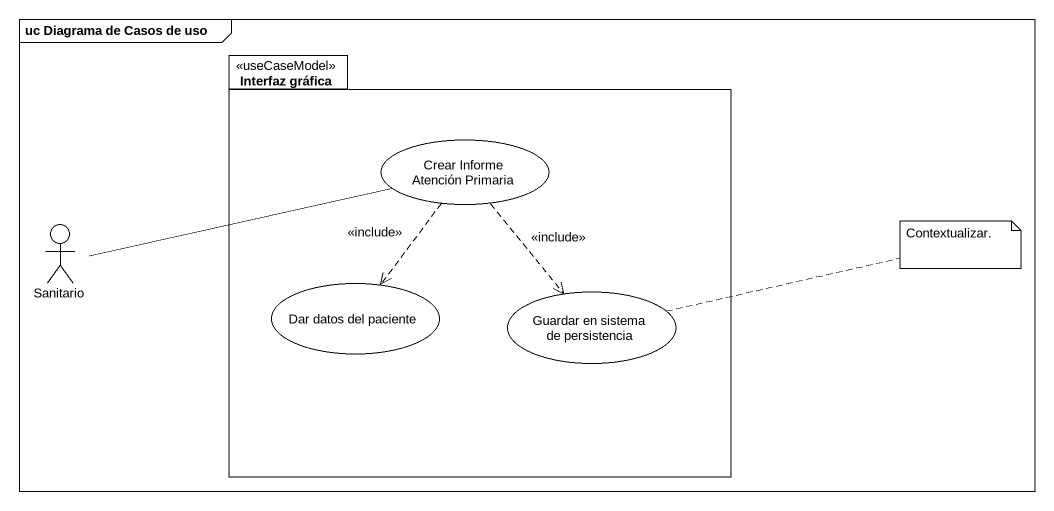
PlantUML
@startuml
mainframe uc Diagrama de Casos de uso
package "Interfaz gráfica" as Interfaz_gráfica <<useCaseModel>> {
  usecase "Crear Informe Atención Primaria" as Crear_Informe_Atención
  usecase "Dar datos del paciente" as Dar_datos_del_paciente
  usecase "Guardar en sistema de persistencia" as Guardar_en_sistema_de
}
actor Sanitario
Crear_Informe_Atención ..> Dar_datos_del_paciente : <<include>>
Crear_Informe_Atención ..> Guardar_en_sistema_de : <<include>>
Sanitario -right- Crear_Informe_Atención
note right of Guardar_en_sistema_de : Contextualizar.
@enduml
